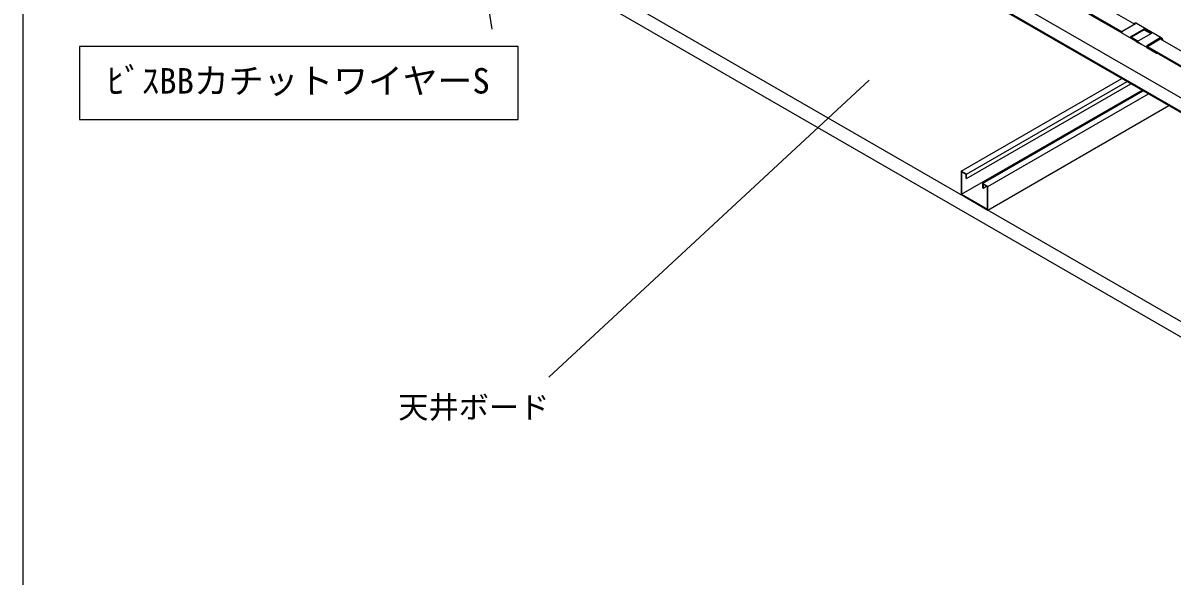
# Model space of a CAD drawing. Units: millimetres on the paper. Extents: x -141 to 141, y -97 to 98.
# Drawn here: x -140.7 to -64.8, y -32.3 to 4.2 of the extents above; entities that cross this region are included whole.
import ezdxf
from ezdxf.enums import TextEntityAlignment as Align

# ---------------------------------------------------------------- set-up
doc = ezdxf.new("R2010")
doc.units = ezdxf.units.MM
for name, color, linetype in [('0-0_文字･図枠･寸法', 7, 'Continuous'), ('0-3_天井下地', 7, 'Continuous'), ('0-4_天井ボード', 7, 'Continuous')]:
    doc.layers.add(name, color=color, linetype=linetype)
doc.styles.add('ＭＳ ゴシック', font='')
doc.styles.get('ＭＳ ゴシック').set_extended_font_data('MS Gothic')

msp = doc.modelspace()

# ---------------------------------------------------------------- linework, layer by layer
at = {"layer": '0-0_文字･図枠･寸法'}
for p, q in [((-112.458, 21.456), (-109.722, 3.83)), ((-84.779, 0.452), (-105.942, -19.171))]:
    msp.add_line(p, q, dxfattribs=at)
msp.add_lwpolyline([(141.308, 97.631), (-140.692, 97.631), (-140.692, -97.369)], dxfattribs=at)
msp.add_lwpolyline([(-136.965, 2.678), (-136.965, -2.148), (-107.979, -2.148), (-107.979, 2.678)], close=True, dxfattribs=at)
at = {"layer": '0-3_天井下地'}
for p, q in [((-86.977, 15.551), (-67.235, 4.154)), ((-87.712, 14.996), (-68.067, 3.654)), ((-87.685, 14.898), (-68.081, 3.581)), ((-88.232, 12.274), (-53.407, -7.83)), ((-88.232, 12.193), (-53.385, -7.924)), ((-87.684, 12.856), (-53.553, -6.848)), ((-67.178, 4.186), (-68.027, 3.697)), ((-67.461, 3.37), (-66.612, 3.86)), ((-67.222, 4.229), (-67.278, 4.196)), ((-67.122, 4.219), (-65.495, 3.28)), ((-66.612, 3.794), (-66.612, 3.86)), ((-68.067, 3.562), (-67.417, 3.187)), ((-66.612, 3.794), (-67.461, 3.305)), ((-67.461, 3.305), (-67.006, 3.042)), ((-67.461, 3.223), (-67.02, 2.968)), ((-67.175, 3.047), (-66.892, 2.884)), ((-66.612, 3.794), (-66.174, 3.541)), ((-65.552, 3.247), (-66.4, 2.758)), ((-66.4, 2.692), (-65.552, 3.182)), ((-65.552, 3.182), (-65.552, 3.247)), ((-65.552, 3.182), (-53.398, -3.834)), ((-66.356, 2.574), (-67.006, 2.95)), ((-66.819, 2.842), (-66.819, 2.842)), ((-66.44, 2.623), (-65.79, 2.248)), ((-66.4, 2.692), (-53.535, -4.735)), ((-66.4, 2.611), (-53.55, -4.808)), ((-65.832, 2.272), (-66.115, 2.435)), ((-65.758, 2.229), (-65.754, 2.237)), ((-78.704, -5.554), (-68.097, 0.569)), ((-78.35, -5.758), (-67.744, 0.365)), ((-78.35, -6.053), (-67.488, 0.218)), ((-78.676, -7.089), (-66.754, -0.207)), ((-76.936, -6.574), (-66.33, -0.451)), ((-76.936, -8.126), (-64.986, -1.227)), ((-78.704, -5.554), (-78.704, -7.105)), ((-78.35, -5.758), (-78.704, -5.554)), ((-78.379, -6.036), (-78.35, -6.053)), ((-78.35, -6.053), (-78.35, -5.758)), ((-77.29, -6.37), (-77.29, -6.665)), ((-77.29, -6.665), (-77.261, -6.681)), ((-77.261, -6.681), (-77.034, -6.55)), ((-76.936, -8.126), (-76.936, -6.574)), ((-78.704, -7.105), (-76.936, -8.126))]:
    msp.add_line(p, q, dxfattribs=at)
for points in [[(-67.006, 2.95), (-67.016, 2.959), (-67.021, 2.974), (-67.022, 2.993), (-67.018, 3.014), (-67.01, 3.035), (-66.997, 3.055), (-66.982, 3.072), (-66.966, 3.084), (-66.117, 3.574), (-66.612, 3.86)], [(-68.027, 3.697), (-68.043, 3.684), (-68.058, 3.667), (-68.07, 3.647), (-68.079, 3.626), (-68.083, 3.605), (-68.082, 3.586), (-68.077, 3.572), (-68.067, 3.562)], [(-66.851, 2.86), (-67.501, 3.235), (-67.511, 3.245), (-67.516, 3.26), (-67.517, 3.279), (-67.513, 3.299), (-67.505, 3.321), (-67.492, 3.341), (-67.477, 3.358), (-67.461, 3.37)], [(-67.175, 3.047), (-67.205, 3.064), (-67.237, 3.083), (-67.271, 3.102), (-67.304, 3.122), (-67.337, 3.141), (-67.368, 3.158), (-67.394, 3.174), (-67.417, 3.187)], [(-66.851, 2.86), (-66.834, 2.85), (-66.823, 2.844), (-66.819, 2.842), (-66.822, 2.843), (-66.831, 2.848), (-66.846, 2.857), (-66.867, 2.869), (-66.892, 2.884)], [(-66.4, 2.758), (-66.417, 2.745), (-66.432, 2.729), (-66.444, 2.709), (-66.453, 2.687), (-66.457, 2.666), (-66.456, 2.648), (-66.45, 2.633), (-66.44, 2.623)], [(-66.356, 2.574), (-66.334, 2.561), (-66.307, 2.546), (-66.277, 2.528), (-66.244, 2.51), (-66.21, 2.49), (-66.176, 2.471), (-66.144, 2.452), (-66.115, 2.435)], [(-65.832, 2.272), (-65.806, 2.257), (-65.785, 2.245), (-65.77, 2.236), (-65.761, 2.231), (-65.759, 2.229), (-65.763, 2.232), (-65.773, 2.238), (-65.79, 2.248)], [(-76.936, -6.574), (-77.29, -6.37), (-66.683, -0.247)], [(-78.379, -6.036), (-78.379, -5.774), (-78.676, -5.603), (-78.676, -7.089), (-76.964, -8.077), (-76.964, -6.591), (-77.261, -6.419), (-77.261, -6.681)]]:
    msp.add_lwpolyline(points, dxfattribs=at)
for centre, radius, start, end in [((-67.235, 4.112), 0.0933, 52.69391, 127.31684), ((-67.18, 4.137), 0.101, 54.38228, 114.30701), ((-65.711, 2.995), 0.298, 24.06623, 57.72209), ((-65.666, 3.017), 0.313, 9.62328, 57.05517)]:
    msp.add_arc(centre, radius, start, end, dxfattribs=at)
at = {"layer": '0-4_天井ボード'}
msp.add_line((-127.035, 20.795), (-49.253, -24.107), dxfattribs=at)
msp.add_lwpolyline([(-127.035, 20.795), (-127.035, 19.775), (-49.253, -25.128)], dxfattribs=at)

# ---------------------------------------------------------------- texts
at = {"layer": '0-0_文字･図枠･寸法', "style": 'ＭＳ ゴシック'}
for s, height, p in [('ﾋﾞｽBBカチットワイヤーS', 1.686, (-135.139, -0.933)), ('天井ボード', 1.466, (-115.901, -22.332))]:
    msp.add_text(s, height=height, dxfattribs=at).set_placement(p, align=Align.BOTTOM_LEFT)

doc.saveas('drawing.dxf')
